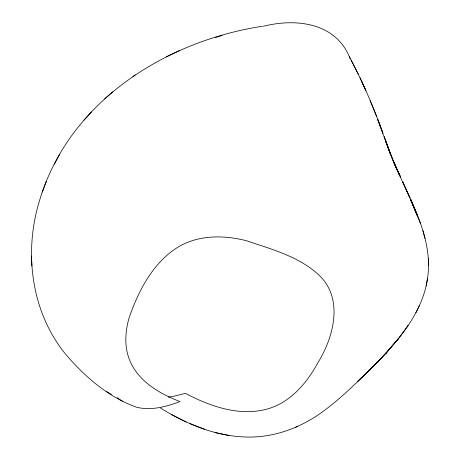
<?xml version="1.0" encoding="UTF-8"?>
<svg xmlns="http://www.w3.org/2000/svg" width="460" height="460" viewBox="0 0 460 460"><rect width="100%" height="100%" fill="white"/><g stroke="black" fill="none" stroke-linecap="round" stroke-linejoin="round"><path stroke-width="0.69" d="M168.331 397.129L174.11 396.175L185.374 393.352C209.852 406.191 238.487 416.438 266.277 409.285C289.685 403.178 306.4 383.692 317.607 363.25C333.845 337.191 344.333 297.741 318.004 274.2C298.258 256.341 271.48 249.262 246.847 240.85C224.882 235.117 200.301 234.698 179.958 245.968C153.772 261.108 138.954 289.788 129.231 317.365C125.551 330.038 124.269 343.85 128.363 356.592A53.998 52.06 11.2 0 0 133.383 367.626C143.704 384.583 162.023 394.548 179.964 401.609C166.267 406.68 151.288 410.855 136.695 407.261C108.445 397.262 84.565 376.539 65.372 353.901C30.607 311.132 23.558 250.821 39.98 199.134C69.661 101.608 165.048 41.389 261.895 26.335M409.917 197.927L402.759 182.051L410.941 199.939C421.969 224.451 431.842 251.413 427.472 278.726C424.246 301.179 412.327 321.304 398.343 338.744L385.848 353.291L372.519 367.132L357.535 381.518L373.6 366.137L386.825 352.205L398.343 338.744L385.848 353.291L386.825 352.205L372.519 367.132L373.6 366.137C356.54 382.68 339.727 399.717 320.246 413.448C298.655 428.605 272.515 437.931 245.945 437C215.303 436.212 186.208 423.942 160.448 408.003M426.167 285.867L427.472 278.726M42.377 191.981L46.299 181.435M415.874 312.783L419.33 305.716M54.32 164.226L59.765 154.192M397.423 339.9L408.049 325.645L407.152 326.841M83.967 120.215L91.494 111.906M104.598 98.865L112.734 91.776M132.98 76.377L135.194 74.836M295.464 427.386L297.281 426.472M166.422 56.775L179.095 50.755M215.234 37.57L222.249 35.454M262.786 26.421C295.694 17.871 336.501 22.563 350.106 58.65M215.073 432.555L229.097 435.511M204.47 429.22L190.083 423.643M171.471 414.523L186.26 422.061M106.478 391.431L111.331 394.438M122.739 401.534L117.064 397.647M349.41 56.844C362.589 81.385 373.485 107.088 382.95 133.273L377.631 119.18L390.224 153.715L384.209 136.407M358.282 74.192L351.106 60.087M359.961 77.619L365.827 90.591L361.468 80.885M417.749 216.079L410.659 200.037L420.584 223.64M409.912 197.903L393.214 161.339L400.534 177.002L392.553 159.229L385.779 141.536L392.553 159.229L399.096 174.374L398.538 173.064M397.98 171.752L391.546 156.688L385.164 139.161M370.179 100.7L376.544 116.156M410.941 199.939L417.174 215.326L410.78 199.467M425.028 238.326L422.93 230.73M31.453 256.002L31.901 265.949M428.547 265.719L428.3 258.445"/></g></svg>
